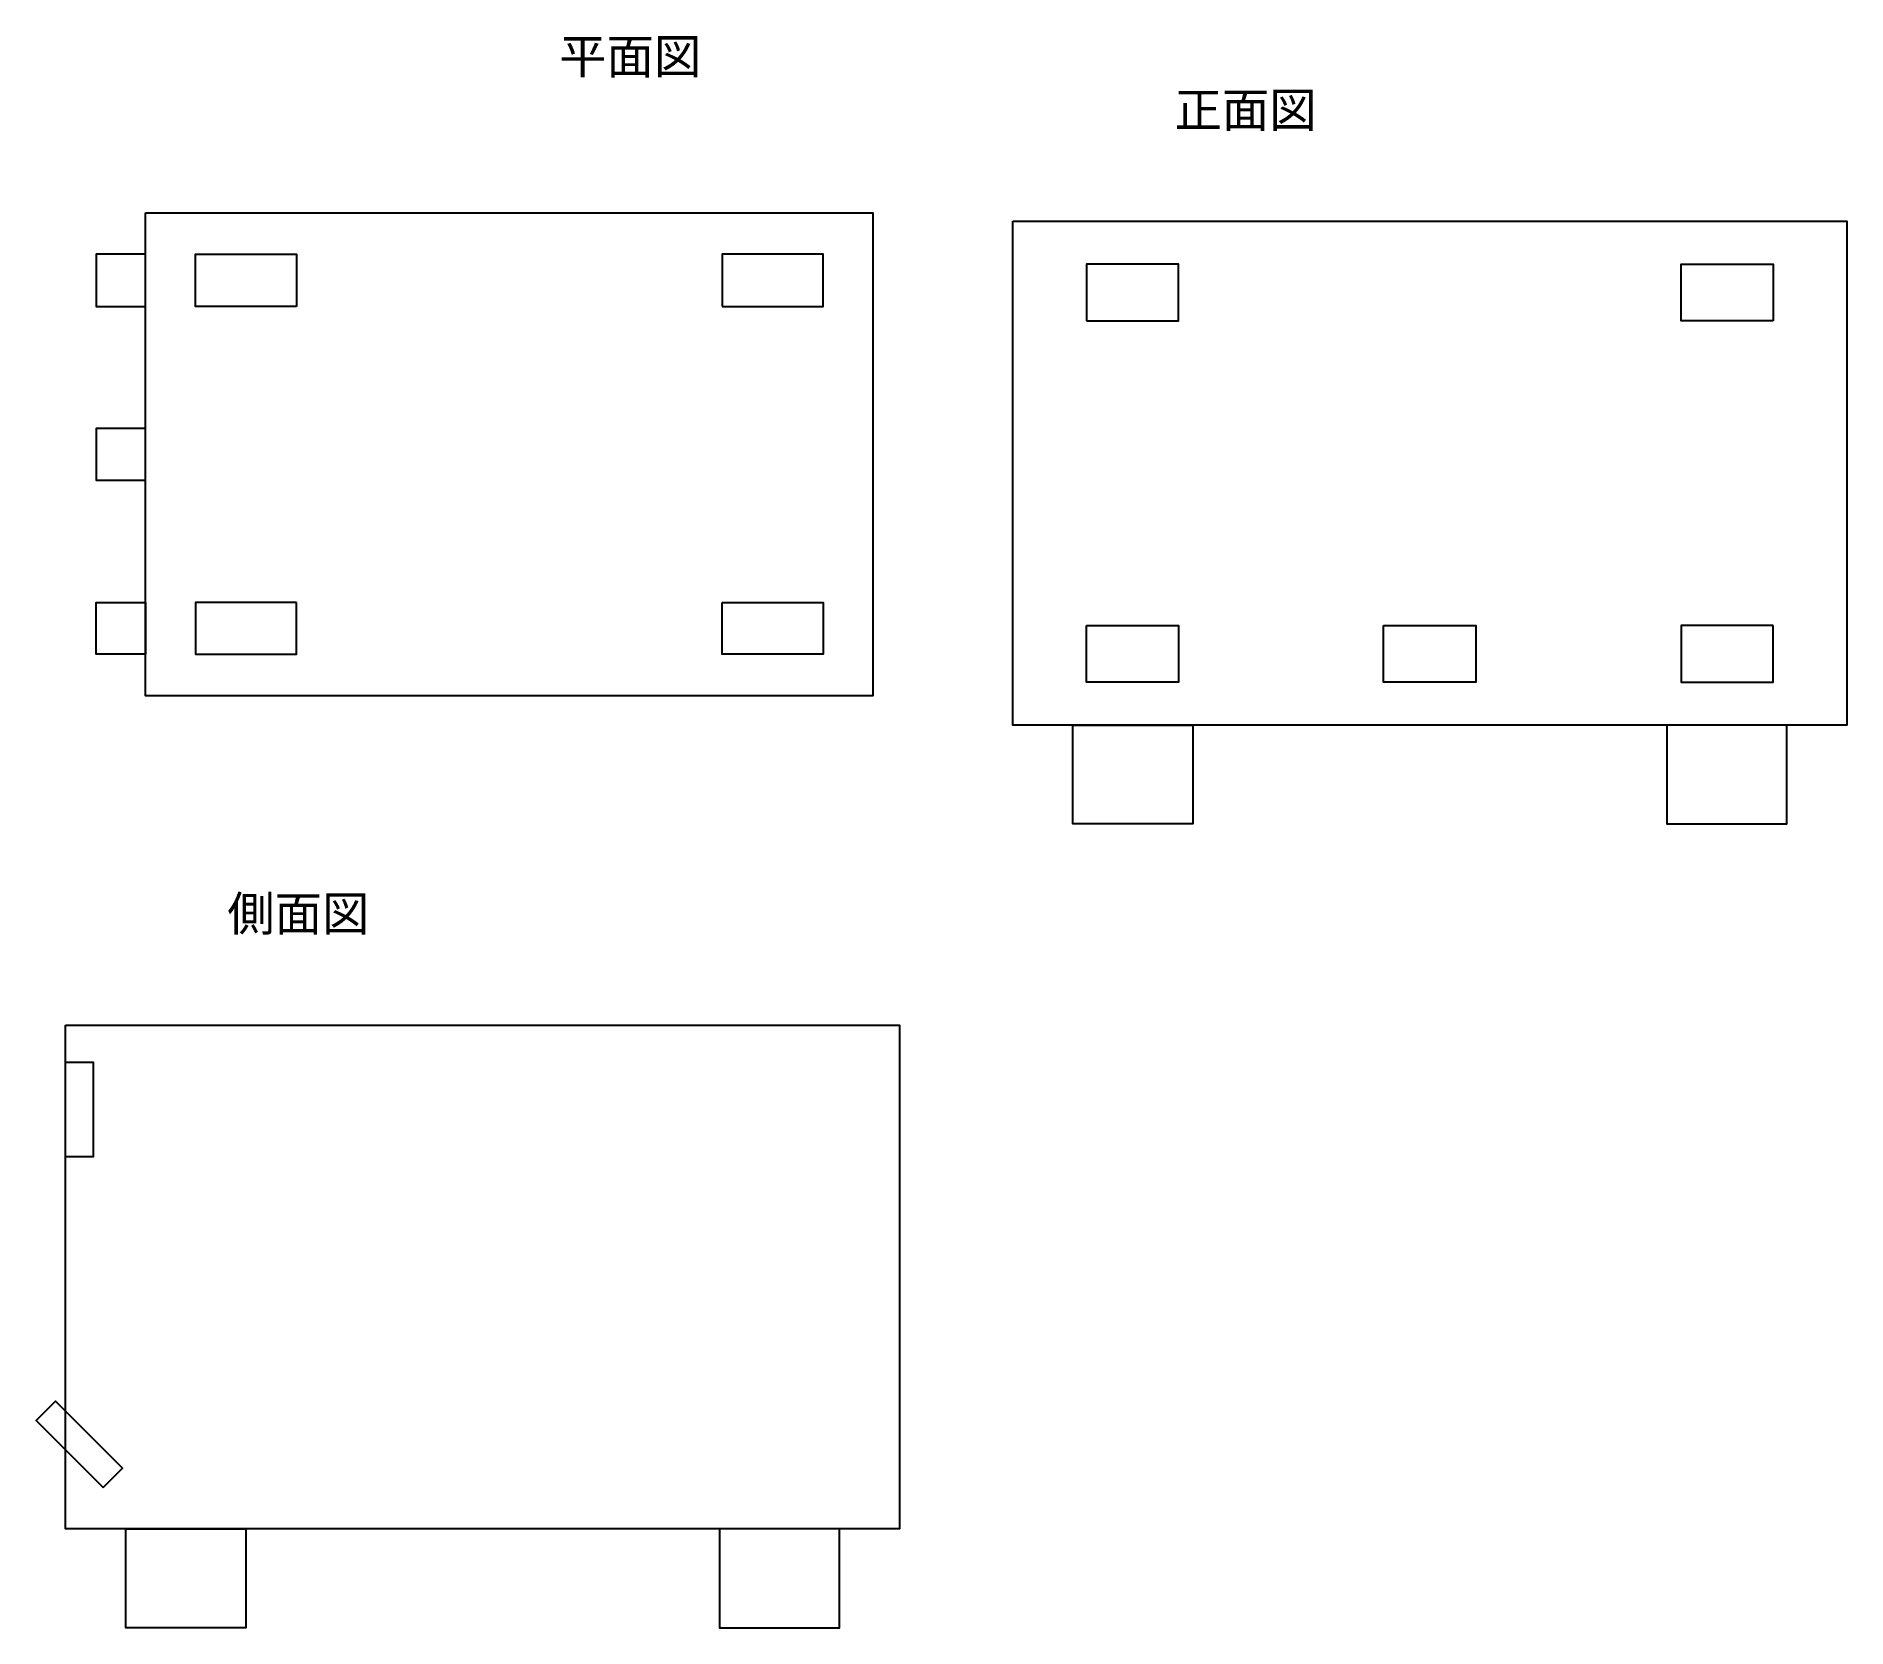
# Model space of a CAD drawing. Header units: millimetres. Extents: x 43217 to 53640, y 35758 to 44922.
import ezdxf

# ---------------------------------------------------------------- set-up
doc = ezdxf.new("R2010")
doc.units = ezdxf.units.MM
for name, color, linetype in [('コメント', 2, 'Continuous'), ('センサ', 3, 'Continuous'), ('タイヤ', 1, 'Continuous'), ('ロボット', 4, 'Continuous')]:
    doc.layers.add(name, color=color, linetype=linetype)
doc.styles.get("Standard").update_dxf_attribs({"font": 'arial.ttf', "height": 200})

msp = doc.modelspace()

# ---------------------------------------------------------------- linework, layer by layer
at = {"layer": 'センサ', "ltscale": 2}
for points in [[(43847, 43666), (43562, 43666), (43562, 43366), (43847, 43366)], [(49263, 43284), (49793, 43284), (49793, 43609), (49263, 43609)], [(53216, 43284), (52686, 43284), (52686, 43609), (53216, 43609)], [(43847, 42664), (43562, 42664), (43562, 42365), (43847, 42365)], [(43847, 41363), (43562, 41363), (43562, 41662), (43847, 41662)], [(49263, 41528), (49793, 41528), (49793, 41203), (49263, 41203)], [(50974, 41528), (51505, 41528), (51505, 41203), (50974, 41203)], [(53216, 41528), (52686, 41528), (52686, 41203), (53216, 41203)], [(43386, 39014), (43544, 39014), (43544, 38469), (43386, 38469)], [(43602, 36566), (43713, 36677), (43328, 37062), (43217, 36951)]]:
    msp.add_lwpolyline(points, close=True, dxfattribs=at)
at = {"layer": 'タイヤ', "ltscale": 2}
for points in [[(44716, 43366), (44134, 43366), (44134, 43666), (44716, 43666)], [(47165, 43366), (47747, 43366), (47747, 43666), (47165, 43666)], [(44716, 41662), (44134, 41662), (44134, 41363), (44716, 41363)], [(47165, 41662), (47747, 41662), (47747, 41363), (47165, 41363)], [(49185, 40955), (49875, 40955), (49875, 40386), (49185, 40386)], [(53295, 40955), (52604, 40955), (52604, 40386), (53295, 40386)], [(43732, 36327), (44423, 36327), (44423, 35758), (43732, 35758)], [(47842, 36327), (47151, 36327), (47151, 35758), (47842, 35758)]]:
    msp.add_lwpolyline(points, close=True, dxfattribs=at)
at = {"layer": 'ロボット', "ltscale": 2}
for points in [[(43847, 43905), (48034, 43905), (48034, 41124), (43847, 41124)], [(48839, 43856), (53640, 43856), (53640, 40955), (48839, 40955)], [(43386, 39228), (48187, 39228), (48187, 36327), (43386, 36327)]]:
    msp.add_lwpolyline(points, close=True, dxfattribs=at)

# ---------------------------------------------------------------- texts
at = {"layer": 'コメント', "ltscale": 2, "char_height": 200, "attachment_point": 1}
for s, insert in [('{\\fMS PGothic|b0|i0|c128|p50;平面図}', (46227, 44906)), ('{\\fMS PGothic|b0|i0|c128|p50;正面図}', (49770, 44598)), ('{\\fMS PGothic|b0|i0|c128|p50;側面図}', (44317, 39970))]:
    msp.add_mtext_dynamic_manual_height_columns(s, width=6599.09, gutter_width=1000, heights=[0], dxfattribs=dict(at, insert=insert))

doc.saveas('drawing.dxf')
